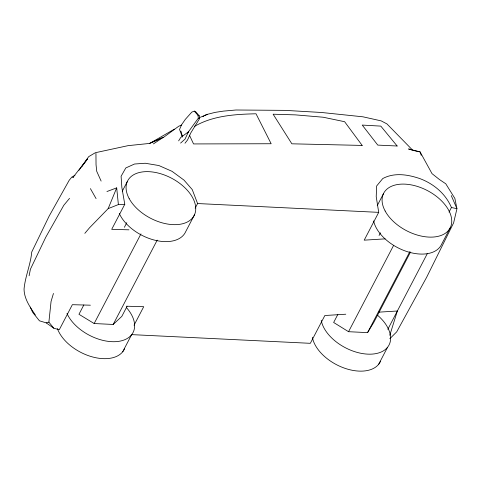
<?xml version="1.0" encoding="UTF-8"?>
<svg xmlns="http://www.w3.org/2000/svg" width="481" height="481" viewBox="0 0 481 481"><rect width="100%" height="100%" fill="white"/><g stroke="black" fill="none" stroke-linecap="round" stroke-linejoin="round"><path stroke-width="0.72" d="M90.386 305.195L72.36 304.689L59.289 329.725L53.812 328.216L48.888 322.156L51.058 301.473L53.445 293.452M29.1 275.811L30.423 269.186L45.791 237.181L63.775 205.309L69.547 198.352M389.79 335.293L397.354 311.003L427.381 253.493M84.83 233.351L89.532 227.784L108.159 208.628L116.697 187.873L106.938 191.534M122.27 191.204L127.381 181.421M195.16 208.177L197.583 203.541L192.238 189.574L184.019 180.128L172.036 171.326L158.904 165.548L145.244 163.251L134.536 164.015L125.8 167.953L121.092 176.274L121.861 187.482L124.777 204.299L111.706 229.335L128.98 229.822M83.814 304.99L78.962 314.291L94.156 323.533L113.179 324.459L121.825 316.378L127.026 306.415M124.381 227.303L126.81 222.655M94.156 323.533L140.963 233.886M113.179 324.459L157.209 240.127M134.043 325.234L143.723 306.698L126.443 306.211M122.691 351.797L131.541 334.836M194.462 214.881L185.606 231.836A37.494 22.613 27.6 0 1 153.277 239.791A37.494 22.613 27.6 0 1 119.264 213.396M377.242 205.627L383.375 193.885M389.826 338.708L396.711 331.848L426.581 277.411L453.625 222.841L456.95 208.688L451.437 207.521C445.653 193.741 433.718 183.796 419.907 178.613C407.93 174.543 394.444 172.3 382.774 178.535L376.635 185.997L376.22 196.699L378.715 212.361L364.201 240.163L385.125 238.859M337.806 314.502L333.646 322.474L348.545 331.698L367.568 332.624L373.743 322.486L410.491 252.104M379.064 235.486L380.453 232.828M348.545 331.698L393.62 245.376M367.568 332.624L409.866 251.611M387.824 329.317L397.354 311.003L378.667 312.169M378.685 364.261L387.536 347.306M450.457 227.345L441.6 244.306A37.494 22.613 27.6 0 1 405.976 251.232A37.494 22.613 27.6 0 1 373.629 220.911M449.038 212.097L451.437 207.521M178.643 140.879L180.694 137.512L188.402 131.872L198.292 118.218L198.01 115.362L194.3 111.123L191.781 112.133L185.299 119.402L181.547 124.807L179.551 129.467L182.395 136.953M194.3 111.123L195.533 111.586L199.242 115.825L199.525 118.681L190.861 132.792L187.5 140.043L184.981 143.242M78.986 170.274L88.708 156.638L95.34 152.724L128.078 145.653L149.357 143.452L163.456 137.217L153.403 143.909M81.752 166.721L87.464 159.007L72.793 177.591L73.731 176.737M187.362 132.906L188.402 131.872L185.041 139.123L180.597 143.091M202.964 116.727L203.956 115.927M174.447 129.13L149.615 143.464L163.714 137.229L178.746 126.226L181.481 125.09M194.45 126.419C212.975 115.59 235.077 114.274 256.018 113.781L271.158 143.741L193.536 143.933L189.436 135.137M74.976 175.361L71.837 177.068L69.21 180.255L49.17 216.077L31.74 252.026C30.604 264.616 25.18 276.431 24.05 289.087C24.158 298.857 30.093 307.161 35.329 314.965M199.284 117.707L207.497 114.304L215.229 112.356L223.581 111.099L235.985 109.999L285.107 110.365L321.567 112.488L362.963 116.817L381.18 120.887L386.952 123.912L412.74 150.288L408.549 148.972L420.093 151.912L432.022 173.647L439.478 179.551L445.785 183.796L454.87 198.443L456.95 208.688L451.256 195.575M204.455 115.524L207.497 114.304M108.159 208.628L118.38 204.563L124.777 204.299M30.279 307.088L32.624 312.289L39.442 320.809L46.212 322.871L48.888 322.156M345.779 314.213L324.855 315.518L310.335 343.32L131.409 334.608M197.583 203.541L378.715 212.361M413.492 150.487L420.093 151.912L421.242 155.333M198.01 115.362L199.242 115.825M198.292 118.218L199.525 118.681M46.212 322.871L53.812 328.216M90.404 188.612L96.08 198.617M101.13 181.084L96.735 171.332L96.038 164.706L95.947 153.421M180.976 131.247L182.491 136.857M116.697 187.873L118.38 204.563M126.377 307.503A37.494 22.613 27.6 0 1 117.196 341.546A37.494 22.613 27.6 0 1 66.979 313.444M124.561 348.737A37.494 22.613 27.6 0 1 91.053 356.529A37.494 22.613 27.6 0 1 57.395 328.583M377.741 315.404A37.494 22.613 27.6 0 1 372.763 354.052A37.494 22.613 27.6 0 1 321.236 320.328M380.555 361.207A37.494 22.613 27.6 0 1 344.522 368.169A37.494 22.613 27.6 0 1 312.379 337.283M362.169 145.424L291.865 143.813L273.13 114.213L295.394 114.875L323.22 117.232L344.618 121.711L362.169 145.424M397.144 146.002L377.783 145.106L362.235 125.078L380.802 126.112L397.144 146.002M129.161 198.557A37.494 22.613 27.6 0 0 189.213 220.905A37.494 22.613 27.6 0 0 164.394 174.988A37.494 22.613 27.6 0 0 129.161 198.557M385.155 211.021A37.494 22.613 27.6 0 0 445.208 233.369A37.494 22.613 27.6 0 0 420.388 187.452A37.494 22.613 27.6 0 0 385.155 211.021"/></g></svg>
